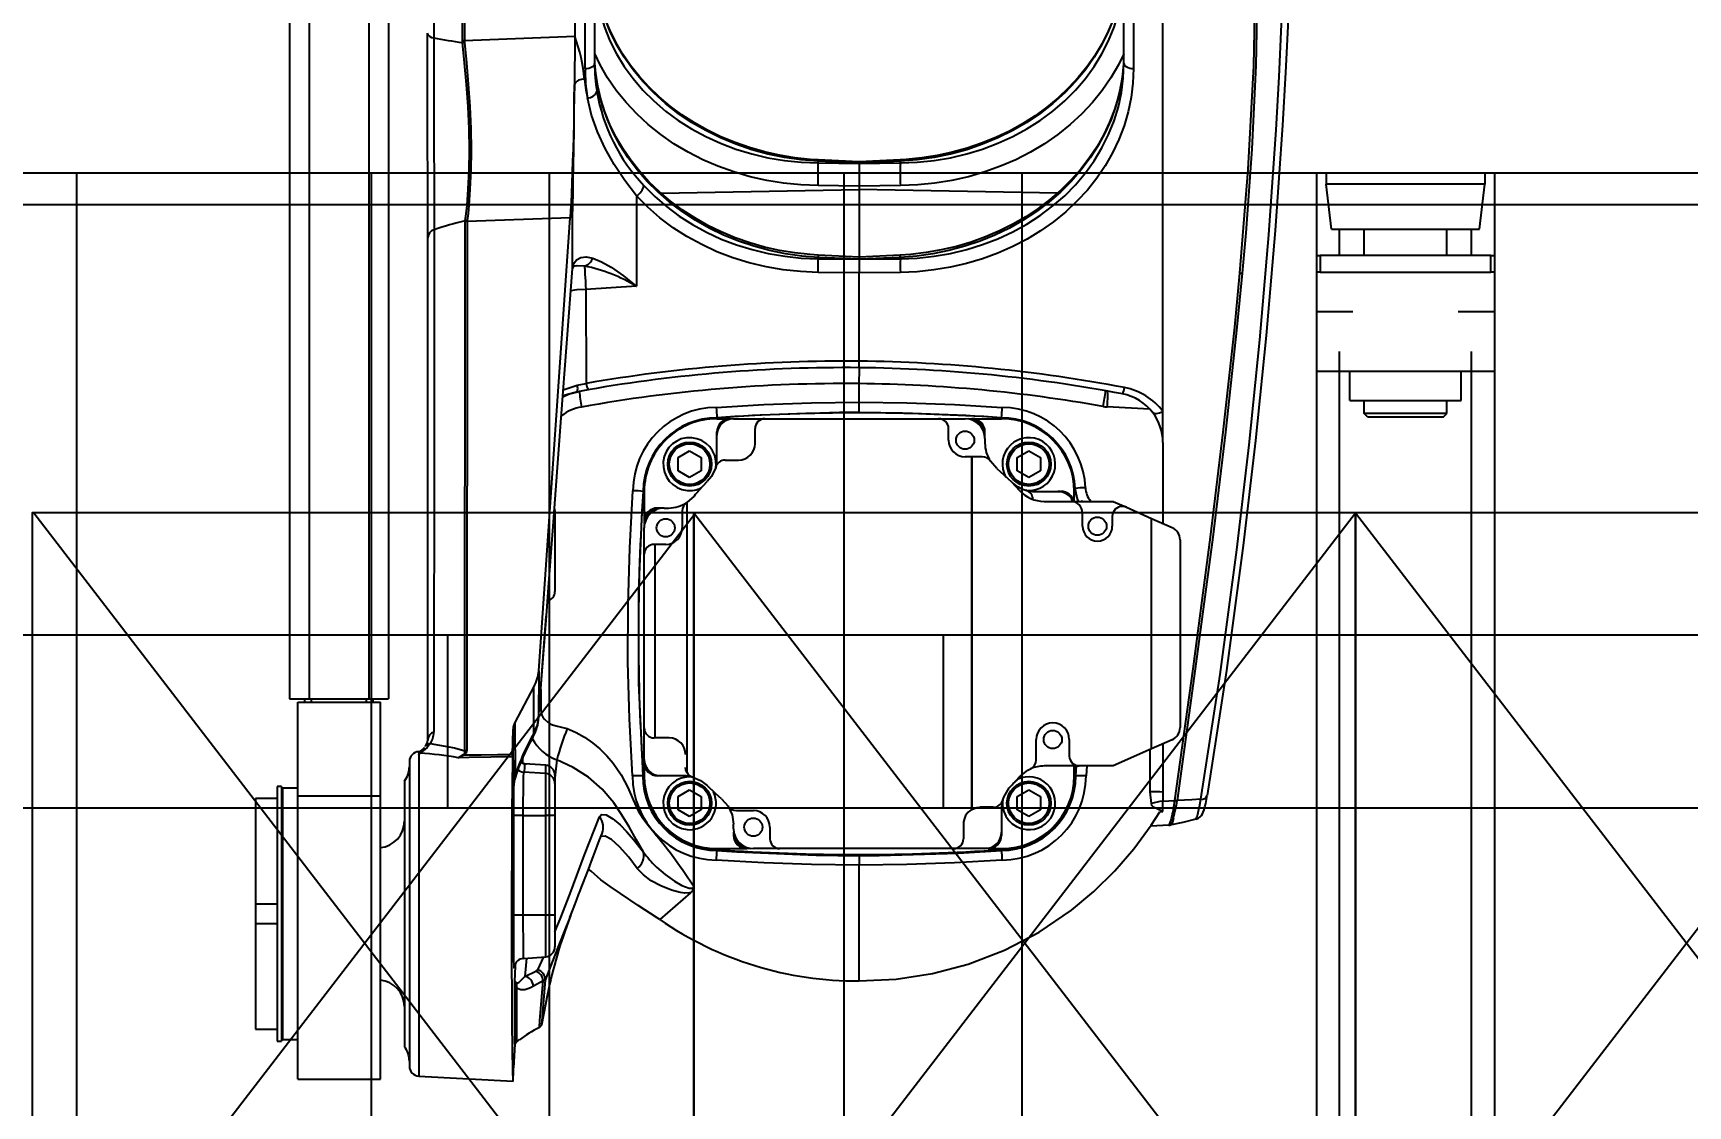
# Model space of a CAD drawing. Header units: millimetres. Extents: x -383313 to -161684, y -117025 to 99224.
# Drawn here: x -344750 to -344250, y -7784 to -7460 of the extents above; entities that cross this region are included whole.
import ezdxf

# ---------------------------------------------------------------- set-up
doc = ezdxf.new("R2010")
doc.units = ezdxf.units.MM
doc.header["$MEASUREMENT"] = 0
doc.linetypes.add('DASHED', pattern=[0.75, 0.5, -0.25])
doc.layers.get('Defpoints').update_dxf_attribs({"color": 31})
doc.layers.add('001__КОНСТРУКТИВ__размеры внутр.', color=7, linetype='Continuous')
doc.layers.add('Робот', color=30, linetype='Continuous')
doc.styles.add('PSTUDIO', font='arial.ttf')
doc.dimstyles.new('PS_TICK', dxfattribs={"dimscale": 100, "dimtxt": 2.5, "dimasz": 1, "dimexe": 2, "dimexo": 2, "dimgap": 1, "dimtad": 1, "dimdec": 0, "dimzin": 0, "dimdsep": 46, "dimtxsty": 'PSTUDIO', "dimblk": 'ARCHTICK', "dimcen": 2, "dimdle": 1.5, "dimse1": 1, "dimse2": 1, "dimadec": 0, "dimazin": 0, "dimtfac": 1, "dimtdec": 0, "dimtix": 1, "dimtmove": 1, "dimatfit": 3, "dimldrblk": 'ARCHTICK', "dimfxl": 1, "dimtolj": 1, "dimtzin": 0, "dimarcsym": 0})

# ---------------------------------------------------------------- blocks, each defined once
blk = doc.blocks.new('паллета1')
at = {"color": 44}
for p, q in [((130, -600), (130, 600)), ((182.5, 600), (182.5, -600)), ((0, 580), (0, -580)), ((182.5, 75), (130, 75)), ((130, -75), (182.5, -75))]:
    blk.add_line(p, q, dxfattribs=at)
blk = doc.blocks.new('_ArchTick')
at = {"color": 0, "linetype": 'ByBlock', "const_width": 0.15}
blk.add_lwpolyline([(-0.5, -0.5), (0.5, 0.5)], dxfattribs=at)
blk = doc.blocks.new('*D306')
at = {"layer": '001__КОНСТРУКТИВ__размеры внутр.', "color": 0, "linetype": 'ByBlock', "lineweight": -2, "ltscale": 100, "transparency": 16777216}
for p, q in [((-345089.25, -6786.77), (-345089.25, -7566.79)), ((-343889.25, -6786.77), (-343889.25, -7566.79)), ((-343739.25, -7366.79), (-345239.25, -7366.79))]:
    blk.add_line(p, q, dxfattribs=at)
at = {"layer": 'Defpoints', "color": 0, "ltscale": 100, "transparency": 16777216}
for p in [(-345089.25, -6586.77), (-343889.25, -6586.77), (-345089.25, -7366.79)]:
    blk.add_point(p, dxfattribs=at)
at = {"layer": '001__КОНСТРУКТИВ__размеры внутр.', "color": 0, "lineweight": -2, "ltscale": 100, "transparency": 16777216, "xscale": 100, "yscale": 100, "zscale": 100, "rotation": 180}
blk.add_blockref('_ArchTick', (-345089.25, -7366.79), dxfattribs=at)
at = {"layer": '001__КОНСТРУКТИВ__размеры внутр.', "color": 0, "lineweight": -2, "ltscale": 100, "transparency": 16777216, "xscale": 100, "yscale": 100, "zscale": 100}
blk.add_blockref('_ArchTick', (-343889.25, -7366.79), dxfattribs=at)
at = {"layer": '001__КОНСТРУКТИВ__размеры внутр.', "color": 0, "ltscale": 100, "transparency": 16777216, "insert": (-344489.25, -7139.15), "char_height": 250, "attachment_point": 5, "style": 'PSTUDIO'}
blk.add_mtext('\\A1;1200', dxfattribs=at)
blk = doc.blocks.new('A$Cdbab0bab')
at = {"color": 3}
for p, q in [((980, 470), (980, -416)), ((1020, 470), (1020, -416)), ((973.06, -470), (973.06, 457)), ((1026.94, -470), (1026.94, 457)), ((1115.94, -470), (1115.94, 457)), ((1169.81, -470), (1169.81, 457)), ((1258.81, -470), (1258.81, 457)), ((1312.69, -470), (1312.69, 457)), ((1401.69, -470), (1401.69, 457)), ((988.5, -396.2), (987.5, -397.2)), ((987.5, -397.2), (1012.5, -397.2)), ((987.5, -397.2), (987.5, -401.2)), ((1011.5, -396.2), (988.5, -396.2)), ((1011.5, -396.2), (1012.5, -397.2)), ((1012.5, -397.2), (1012.5, -401.2)), ((1016.85, -401.2), (983.15, -401.2)), ((983.15, -401.2), (983.15, -410)), ((1016.85, -401.2), (1016.85, -410)), ((1026.94, -410), (973.06, -410)), ((973.06, -428), (984.09, -428)), ((1015.91, -428), (1026.94, -428)), ((973.06, -440), (974.19, -440)), ((974.19, -440), (974.19, -445)), ((1025.81, -440), (974.19, -440)), ((1025.81, -445), (1025.81, -440)), ((1025.81, -440), (1026.94, -440)), ((974.19, -445), (973.06, -445)), ((974.19, -445), (1025.81, -445)), ((980, -445), (980, -453)), ((987.5, -445), (987.5, -453)), ((1012.5, -445), (1012.5, -453)), ((1020, -445), (1020, -453)), ((1026.94, -445), (1025.81, -445)), ((977.6, -453), (976, -466.6)), ((1022.4, -453), (977.6, -453)), ((1022.4, -453), (1024, -466.6)), ((2000, -470), (0, -470)), ((976, -466.6), (1024, -466.6)), ((976, -470), (976, -466.6)), ((1024, -470), (1024, -466.6))]:
    blk.add_line(p, q, dxfattribs=at)
blk = doc.blocks.new('Робот ABB IRB660_3.15 (сверху)')
at = {"layer": 'Робот', "color": 30}
for p, q in [((104.16, 2034.09), (104.49, 2041.29)), ((104.5, 2041.8), (104.49, 2041.29)), ((133.16, 2043.76), (104.66, 2045.26)), ((133.16, 1946.66), (133.16, 2043.76)), ((169.75, 2044.72), (144.75, 2044.72)), ((144.75, 2044.72), (144.75, 1959.01)), ((169.75, 2044.72), (169.75, 1959.01)), ((136, 1948.67), (136, 2040.77)), ((103.61, 2033.35), (104.16, 2034.09)), ((103.61, 2016.86), (103.61, 2033.35)), ((104.16, 2034.09), (104.16, 2015.07)), ((137.5, 1954.55), (137.5, 2034.89)), ((174.25, 2032.72), (169.75, 2032.72)), ((174.25, 2032.72), (174.25, 1956.72)), ((176, 2033.22), (174.6, 2033.22)), ((174.6, 1956.22), (174.6, 2033.22)), ((176, 1956.22), (176, 2033.22)), ((94.22, 2019.03), (96.09, 2028.41)), ((96.09, 2028.41), (96.7, 2029.03)), ((174.3, 2029.22), (174.25, 2029.22)), ((174.3, 1960.22), (174.3, 2029.22)), ((182.5, 2029.59), (176, 2029.59)), ((182.5, 1997.72), (182.5, 2029.59)), ((95.57, 2014.97), (98.51, 2016.59)), ((0, 2015), (0, 1980.03)), ((94.97, 2014.73), (95.57, 2014.97)), ((97.19, 2011.65), (95.37, 2007.74)), ((97.78, 2012.07), (97.19, 2011.65)), ((101.12, 2013.64), (97.78, 2012.07)), ((100.59, 2008.1), (101.12, 2013.64)), ((101.52, 2008.17), (94.79, 2007.7)), ((94.79, 2007.7), (94.79, 1995)), ((92, 1995), (92, 2004.7)), ((51.04, 1988.36), (60.3, 1996.42)), ((176, 1997.72), (182.5, 1997.72)), ((182.5, 1991.72), (182.5, 1997.72)), ((87.21, 1995.17), (87.47, 1995.83)), ((92, 1965), (92, 1995)), ((94.79, 1995), (92, 1995)), ((101.66, 1995), (94.79, 1995)), ((94.79, 1995), (94.79, 1965)), ((101.65, 1965), (101.66, 1995)), ((104.45, 1995), (104.44, 1965)), ((182.5, 1991.72), (176, 1991.72)), ((182.5, 1959.85), (182.5, 1991.72)), ((0, 1977.13), (0, 1980.03)), ((-43.02, 1975.55), (-43.01, 1975.26)), ((-43.02, 1975.55), (-43.02, 1975.55)), ((-39, 1975), (-43, 1975)), ((-43, 1970.02), (-43, 1971)), ((-39, 1975), (-38.02, 1975)), ((-38, 1975), (-28.5, 1975)), ((-31.5, 1967.5), (-31.5, 1972)), ((-28.5, 1975), (0, 1975)), ((0, 1975), (24, 1975)), ((24, 1975), (32, 1975)), ((27, 1968.5), (27, 1972)), ((33.02, 1975), (34, 1975)), ((43, 1975), (34, 1975)), ((38, 1970), (38, 1971)), ((43.02, 1975.55), (43.01, 1975.26)), ((43.02, 1975.55), (43.02, 1975.55)), ((-94.13, 1967.83), (-94.1, 1967.84)), ((-93.64, 1967.9), (-88, 1968.2)), ((-93.61, 1967.9), (-93.64, 1967.9)), ((-43, 1963.07), (-43, 1970)), ((38, 1969), (38, 1967.63)), ((-90.91, 1963.89), (-91.78, 1963.79)), ((-91.78, 1963.79), (-91.78, 1960.62)), ((-88.3, 1961.34), (-87.92, 1957.8)), ((-54.77, 1963.29), (-51.27, 1965.31)), ((-54.77, 1959.24), (-54.77, 1963.29)), ((-51.27, 1965.31), (-47.77, 1963.29)), ((-47.77, 1963.29), (-47.77, 1959.24)), ((-40.5, 1962.5), (-36.5, 1962.5)), ((-34, 1963.17), (-34, 1963.17)), ((-34, 1963.17), (-34, 1856.5)), ((-34, 1856.5), (-34, 1963.17)), ((37.13, 1963.5), (32, 1963.5)), ((41.6, 1959.94), (39.64, 1962.14)), ((47.77, 1963.29), (51.27, 1965.31)), ((47.77, 1959.24), (47.77, 1963.29)), ((51.27, 1965.31), (54.77, 1963.29)), ((54.77, 1963.29), (54.77, 1959.24)), ((92, 1955.3), (92, 1965)), ((92, 1965), (94.79, 1965)), ((94.79, 1965), (94.79, 1952.3)), ((101.65, 1965), (94.79, 1965)), ((-95.44, 1960.39), (-96.11, 1960.4)), ((-95.43, 1960.42), (-95.44, 1960.39)), ((-91.78, 1960.62), (-95.43, 1960.42)), ((-91.78, 1957.94), (-91.78, 1960.62)), ((-91.78, 1943.32), (-91.78, 1957.94)), ((-87.92, 1957.8), (-87.92, 1945.04)), ((-51.27, 1957.22), (-54.77, 1959.24)), ((-47.77, 1959.24), (-51.27, 1957.22)), ((-48.45, 1953.33), (-45.93, 1955.99)), ((-43.38, 1960.32), (-43.68, 1959.43)), ((41.6, 1959.94), (43.33, 1958.45)), ((43.33, 1958.45), (45.99, 1955.93)), ((51.27, 1957.22), (47.77, 1959.24)), ((54.77, 1959.24), (51.27, 1957.22)), ((104.56, 1957.32), (104.65, 1938.86)), ((144.75, 1959.01), (144.75, 1930.72)), ((169.75, 1959.01), (144.75, 1959.01)), ((169.75, 1959.01), (169.75, 1930.72)), ((169.75, 1956.72), (174.25, 1956.72)), ((174.25, 1960.22), (174.3, 1960.22)), ((174.6, 1956.22), (176, 1956.22)), ((176, 1959.85), (182.5, 1959.85)), ((-68.76, 1950), (-68.56, 1953.02)), ((-65.46, 1953.02), (-65.65, 1950)), ((-65.46, 1953.02), (-65.46, 1953.02)), ((-65.46, 1953.02), (-65.26, 1953.01)), ((-65, 1953), (-65, 1950)), ((52.15, 1870.37), (52.15, 1951.9)), ((53.07, 1953), (60, 1953)), ((60.02, 1953), (61, 1953)), ((65, 1949), (65, 1953)), ((65.46, 1953.02), (65.26, 1953.01)), ((65.46, 1953.02), (65.46, 1953.02)), ((91.44, 1948.18), (92, 1953.62)), ((92, 1952.8), (92, 1955.3)), ((94.79, 1952.3), (101.5, 1951.84)), ((94.79, 1952.3), (94.79, 1949.8)), ((104.04, 1953.61), (104.03, 1953.57)), ((104.11, 1936.88), (104.03, 1953.04)), ((-88.36, 1944.84), (-76.79, 1950)), ((-76.79, 1950), (-66.5, 1950)), ((-66.5, 1950), (-55.9, 1950)), ((-63.5, 1942), (-63.5, 1947)), ((-53.5, 1948.18), (-53.5, 1942)), ((65, 1948), (65, 1938.5)), ((94.79, 1949.8), (101.15, 1949.36)), ((104.77, 1946.5), (104.65, 1938.86)), ((104.77, 1946.5), (104.78, 1947.25)), ((133.16, 1945.68), (133.16, 1945.93)), ((-94.63, 1942.06), (-88.36, 1944.84)), ((-88.36, 1944.84), (-88.36, 1875.16)), ((57.5, 1941.5), (61.73, 1941.5)), ((61.73, 1941.5), (61.73, 1883)), ((61.73, 1941.5), (62, 1941.5)), ((118.57, 1785.39), (118.61, 1945.35)), ((119.21, 1945.44), (119.17, 1785.48)), ((131.16, 1944.12), (131.09, 1944.04)), ((131.6, 1944.6), (131.4, 1944.38)), ((-97, 1910), (-97, 1938.4)), ((65, 1938.5), (65, 1910)), ((98.33, 1939.97), (97.53, 1938.28)), ((98.33, 1939.97), (98.32, 1925.98)), ((98.32, 1925.98), (104.11, 1936.88)), ((96.91, 1935.58), (94.58, 1904.62)), ((96.92, 1935.81), (94.59, 1904.85)), ((96.25, 1933.16), (96.72, 1933.16)), ((96.25, 1926.87), (96.25, 1933.16)), ((96.9, 1921.24), (96.91, 1935.58)), ((96.92, 1935.81), (96.91, 1935.58)), ((142.25, 709.72), (142.25, 1929.72)), ((148.25, 1929.72), (142.25, 1929.72)), ((169.75, 1930.72), (144.75, 1930.72)), ((146.95, 1930.72), (146.95, 1929.72)), ((166.25, 1929.72), (148.25, 1929.72)), ((148.25, 709.72), (148.25, 1929.72)), ((148.95, 1930.72), (148.95, 1929.72)), ((165.55, 1930.72), (165.55, 1929.72)), ((172.25, 1929.72), (166.25, 1929.72)), ((166.25, 709.72), (166.25, 1929.72)), ((167.55, 1930.72), (167.55, 1929.72)), ((172.25, 709.72), (172.25, 1929.72)), ((96.9, 1921.24), (87.41, 1784.22)), ((-97, 1881.6), (-97, 1910)), ((65, 1910), (65, 1886)), ((94.59, 1904.85), (94.58, 1904.62)), ((92, 1872.8), (92, 1897.2)), ((65, 1886), (65, 1878)), ((58.5, 1883), (61.73, 1883)), ((61.73, 1883), (62, 1883)), ((-88.36, 1875.16), (-94.63, 1877.94)), ((-91.78, 1852.24), (-91.78, 1876.68)), ((-76.5, 1874.52), (-76.5, 1877.5)), ((-67.5, 1877.5), (-67.5, 1873.5)), ((53.5, 1872.87), (53.5, 1878)), ((65, 1867), (65, 1876)), ((-80.74, 1871.76), (-88.36, 1875.16)), ((-76.79, 1870), (-80.74, 1871.76)), ((59, 1872), (57.63, 1872)), ((59, 1872), (61, 1872)), ((-64, 1870), (-76.79, 1870)), ((-69.95, 1869.91), (-69.84, 1870)), ((-67, 1870), (-67, 1869.83)), ((-65.28, 1866.1), (-65.24, 1866.1)), ((-65, 1870), (-65, 1867)), ((-55.9, 1870), (-64, 1870)), ((-60, 1867), (-61, 1867)), ((-53.07, 1867), (-60, 1867)), ((-45.99, 1864.07), (-48.44, 1866.66)), ((48.45, 1866.67), (45.93, 1864.01)), ((49.94, 1868.4), (52.14, 1870.36)), ((65.3, 1866.99), (65.26, 1866.99)), ((65.3, 1866.99), (65.3, 1866.99)), ((-54.77, 1860.76), (-51.27, 1862.78)), ((-51.27, 1862.78), (-47.77, 1860.76)), ((-41.6, 1860.06), (-45.99, 1864.07)), ((47.77, 1860.76), (51.27, 1862.78)), ((51.27, 1862.78), (54.77, 1860.76)), ((-54.77, 1856.71), (-54.77, 1860.76)), ((-51.27, 1854.69), (-54.77, 1856.71)), ((-47.77, 1856.71), (-51.27, 1854.69)), ((-47.77, 1860.76), (-47.77, 1856.71)), ((-41.6, 1860.06), (-39.63, 1857.85)), ((-37.13, 1856.5), (-34, 1856.5)), ((-34, 1856.5), (-32, 1856.5)), ((-34, 1856.5), (-34, 1856.5)), ((-34, 1856.5), (-34, 1856.5)), ((40.49, 1857.5), (36.5, 1857.5)), ((43, 1856.93), (43, 1850)), ((47.77, 1856.71), (47.77, 1860.76)), ((51.27, 1854.69), (47.77, 1856.71)), ((54.77, 1856.71), (51.27, 1854.69)), ((54.77, 1860.76), (54.77, 1856.71)), ((-91.78, 1852.24), (-91.78, 1842.78)), ((-38, 1851), (-38, 1852.37)), ((-38, 1851), (-38, 1850)), ((-27, 1851.5), (-27, 1848)), ((31.5, 1852.5), (31.5, 1848)), ((-38, 1850), (-38, 1849)), ((43, 1849.99), (43, 1849)), ((-91.78, 1842.78), (-91.78, 1676.26)), ((-87.76, 1842.11), (-74.98, 1841.45)), ((-43.01, 1844.7), (-43.01, 1844.74)), ((-43.01, 1844.7), (-43.01, 1844.7)), ((-34, 1845), (-43, 1845)), ((-24, 1845), (-32, 1845)), ((28.5, 1845), (-24, 1845)), ((0, 1843.12), (0, 1840.02)), ((38, 1845), (28.5, 1845)), ((43, 1845), (39, 1845)), ((43.01, 1844.7), (43.01, 1844.74)), ((43.01, 1844.7), (43.01, 1844.7)), ((0, 1840.02), (0, 1834.4)), ((81.96, 1836.25), (85.21, 1836.83)), ((85.24, 1834.89), (82.51, 1834.34)), ((82.64, 1805.89), (82.51, 1834.34)), ((0, 1827.6), (0, 1827.61)), ((0, 1827.6), (0, 1800.92)), ((67.37, 1804.94), (82.64, 1805.89)), ((-12.44, 1800.77), (0, 1800.92)), ((0, 1796.81), (0, 1800.92)), ((0, 1800.92), (12.44, 1800.77)), ((67.37, 1777.64), (67.37, 1804.94)), ((0, 1796.81), (-12.44, 1796.65)), ((-12.44, 1796.21), (0, 1796.8)), ((-12.44, 1796.65), (-12.44, 1796.21)), ((-12.38, 1795.54), (0, 1796.13)), ((0, 1796.81), (0, 1796.8)), ((12.44, 1796.65), (0, 1796.81)), ((0, 1796.13), (0, 1796.8)), ((0, 1796.8), (12.44, 1796.21)), ((0, 1796.13), (12.38, 1795.54)), ((0, 1775.71), (0, 1796.13)), ((12.44, 1796.65), (12.44, 1796.21)), ((86.67, 1799.64), (86.66, 1799.38)), ((86.67, 1799.55), (86.66, 1799.38)), ((86.68, 1799.8), (86.67, 1799.55)), ((87.41, 1784.22), (118.57, 1785.39)), ((118.55, 1785.09), (118.57, 1785.39)), ((-59.9, 1776.81), (0, 1775.71)), ((59.92, 1776.81), (0, 1775.71)), ((-12.44, 1774.54), (0, 1774.68)), ((0, 1774.68), (0, 1775.71)), ((0, 1767.8), (0, 1774.68)), ((0, 1774.68), (12.44, 1774.54)), ((0, 1767.8), (-12.44, 1767.66)), ((-12.44, 1767.18), (0, 1767.77)), ((-12.44, 1767.66), (-12.44, 1767.18)), ((-12.4, 1766.73), (0, 1767.32)), ((0, 1767.8), (0, 1767.77)), ((12.44, 1767.66), (0, 1767.8)), ((0, 1767.32), (0, 1767.77)), ((0, 1767.77), (12.44, 1767.18)), ((0, 1767.32), (12.4, 1766.73)), ((12.44, 1767.66), (12.44, 1767.18)), ((-82.9, 1676.1), (-82.9, 1739.12)), ((-80, 1737.6), (-80, 1674.59)), ((80, 1674.59), (80, 1737.6)), ((82.9, 1739.12), (82.9, 1676.1)), ((119.32, 1730.62), (119.29, 1731.29)), ((119.32, 1730.62), (86.01, 1729.37)), ((86.01, 1676.16), (86.01, 1729.37))]:
    blk.add_line(p, q, dxfattribs=at)
at = {"layer": 'Робот', "color": 30, "flags": 128}
for points in [[(104.78, 1947.25), (104.82, 1948.86), (104.85, 1950.79), (104.88, 1953.02), (104.91, 1955.53), (104.94, 1958.32), (104.97, 1961.36), (104.99, 1964.64), (105.01, 1968.12), (105.03, 1971.78), (105.05, 1975.61), (105.06, 1979.56), (105.07, 1983.62), (105.08, 1987.76), (105.09, 1991.95), (105.09, 1996.15), (105.09, 2000.35), (105.08, 2004.51), (105.08, 2008.6), (105.07, 2012.59), (105.05, 2016.46), (105.04, 2020.18), (105.02, 2023.72), (105, 2027.06), (104.97, 2030.18), (104.95, 2033.05), (104.92, 2035.65), (104.89, 2037.98), (104.86, 2040), (104.82, 2041.71), (104.79, 2043.09), (104.75, 2044.14), (104.72, 2044.85), (104.68, 2045.21), (104.65, 2045.22), (104.61, 2044.88), (104.57, 2044.19), (104.54, 2043.16), (104.5, 2041.8)], [(103.61, 2033.35), (103.22, 2033.08), (102.75, 2032.75)], [(94.97, 2014.73), (95.49, 2020.67), (96.09, 2028.41)], [(96.7, 2029.03), (96.55, 2026.97), (95.98, 2019.71), (95.57, 2014.97)], [(98.51, 2016.6), (99.19, 2016.99), (99.84, 2017.3), (100.47, 2017.53), (101.08, 2017.67), (101.74, 2017.73), (102.34, 2017.66), (103.06, 2017.37), (103.61, 2016.86)], [(103.81, 2015.54), (103.63, 2016.18), (103.61, 2016.86)], [(103.61, 2016.86), (104.16, 2015.08), (104.16, 2015.07)], [(0, 2015), (-11.12, 2014.47), (-22.15, 2012.77), (-32.91, 2009.93), (-43.9, 2005.68), (-54.38, 2000.21), (-64.15, 1993.62), (-70.94, 1987.97), (-77.25, 1981.74), (-83.03, 1975.01), (-88.24, 1967.87), (-90.91, 1963.89)], [(87.47, 1995.83), (89.15, 2000.09), (92.02, 2007.22), (94.97, 2014.73)], [(103.81, 2015.54), (103.52, 2015.61), (103.16, 2015.52), (102.84, 2015.34), (102.49, 2015.08), (101.12, 2013.64)], [(104.16, 2015.07), (104.16, 2015.07), (103.81, 2015.54)], [(104.16, 2015.07), (104.06, 2012.91), (103.96, 2010.42), (103.93, 2009.72)], [(104.3, 2011.13), (104.32, 2011.11), (104.33, 2011.03)], [(104.33, 2011.03), (104.34, 2010.75), (104.36, 2010.04), (104.38, 2008.99), (104.4, 2007.63), (104.41, 2005.99), (104.42, 2004.1), (104.43, 2002.01), (104.44, 1999.76), (104.45, 1997.41), (104.45, 1995)], [(101.66, 1995), (101.65, 1997.18), (101.65, 1999.36), (101.64, 2001.35), (101.63, 2003.22), (101.61, 2004.81), (101.59, 2006.16), (101.57, 2007.16), (101.55, 2007.84), (101.53, 2008.15), (101.52, 2008.12)], [(60.3, 1996.42), (61.1, 1995.92), (66.84, 1992.2), (72.13, 1988.59), (75.27, 1986.41), (78.12, 1984.46)], [(92, 2000.15), (90.38, 1996.3), (87.37, 1988.59), (83.01, 1976.91), (78.55, 1965.35)], [(87.44, 1995.78), (86.65, 1993.76), (85.95, 1991.94), (85.34, 1990.34), (84.82, 1988.98), (84.36, 1987.8), (83.93, 1986.68), (83.52, 1985.61), (83.13, 1984.59), (82.85, 1983.85), (82.57, 1983.14), (82.25, 1982.3), (81.87, 1981.3), (81.44, 1980.15), (80.94, 1978.83), (80.41, 1977.44), (79.82, 1975.9), (79.18, 1974.22), (78.48, 1972.37), (77.71, 1970.38)], [(104.45, 1995), (104.39, 1995), (104.23, 1995), (103.97, 1995), (103.63, 1995), (103.21, 1995), (102.73, 1995), (102.21, 1995), (101.66, 1995)], [(62.57, 1979.24), (62.57, 1979.24), (61.24, 1980.55), (58.64, 1982.78), (55.81, 1984.82), (53.63, 1986.11), (51.4, 1986.94), (50.83, 1986.97), (50.5, 1986.92), (50.12, 1986.74), (49.93, 1986.59), (49.93, 1986.59)], [(88.25, 1938.69), (85.61, 1939.84), (83.06, 1941.28), (80.59, 1943.01), (78.4, 1944.85), (76.32, 1946.91), (74.35, 1949.18), (71.92, 1952.71), (69.97, 1956.48), (68.37, 1960.22), (66.81, 1963.52), (65.4, 1965.76), (63.82, 1967.91), (62.01, 1970.14), (61.32, 1970.98), (60.63, 1971.8), (59.93, 1972.63), (59.25, 1973.46), (58.58, 1974.3), (57.92, 1975.15), (57.07, 1976.31), (55.56, 1978.39), (54.35, 1980.07), (53.24, 1981.65), (52.03, 1983.39), (50.93, 1985.04), (49.93, 1986.59)], [(51.04, 1988.36), (51.31, 1988.4), (52.73, 1988.43), (54.12, 1988.25), (56.71, 1987.56), (59.96, 1986.27), (62.89, 1984.68), (65.25, 1982.95), (67.13, 1980.96)], [(67.13, 1980.96), (69.7, 1977.62), (72.49, 1974.42), (74.92, 1972.18), (76.78, 1971.18), (78.05, 1971.28)], [(78.12, 1984.46), (81.04, 1981.82), (81.85, 1981.23)], [(-43.23, 1978.44), (-28.84, 1979.31), (-14.42, 1979.83), (0, 1980.03)], [(0, 1977.13), (-6, 1977.09), (-29.97, 1976.35), (-43.02, 1975.55)], [(0, 1980.03), (14.42, 1979.83), (28.84, 1979.31), (43.23, 1978.44)], [(43.02, 1975.55), (37.04, 1975.95), (13.07, 1976.97), (0, 1977.13)], [(65.22, 1976.02), (67.4, 1972.21), (69.6, 1968.43), (71.84, 1964.7), (74.14, 1961.14), (77.68, 1956.98), (81.83, 1953.38), (86.46, 1950.44), (91.44, 1948.18)], [(74.51, 1965.97), (74.51, 1965.97), (74.01, 1966.34), (72.29, 1967.84), (70.32, 1969.86), (68.14, 1972.36), (65.22, 1976.02)], [(-101.72, 1966.11), (-101.79, 1966.1), (-102.51, 1965.78), (-103.06, 1965.37), (-103.45, 1964.93), (-103.74, 1964.48), (-103.97, 1964), (-104.23, 1963.3), (-104.48, 1962.4), (-104.72, 1961.38), (-104.96, 1960.15), (-105.09, 1959.4)], [(-101.69, 1965.98), (-101.87, 1965.9), (-102.12, 1965.41), (-102.38, 1964.53), (-102.6, 1963.56), (-102.84, 1962.31), (-103.23, 1960.08), (-103.23, 1960.08), (-103.23, 1960.08)], [(-94.02, 1967.84), (-97.91, 1966.95), (-101.84, 1966)], [(-94.99, 1965.82), (-94.68, 1966.88), (-94.4, 1967.56), (-94.13, 1967.83)], [(39.64, 1962.14), (38.42, 1964.77), (38, 1967.63)], [(78.55, 1965.35), (77.91, 1964.72), (76.51, 1964.79), (74.51, 1965.97), (74.51, 1965.97)], [(-91.78, 1963.79), (-89.14, 1962.56), (-88.72, 1962.25), (-88.48, 1961.95), (-88.3, 1961.34)], [(-34, 1963.17), (-35.54, 1962.59), (-36.5, 1962.5)], [(101.65, 1965), (102.2, 1965), (102.72, 1965), (103.2, 1965), (103.62, 1965), (103.97, 1965), (104.22, 1965), (104.38, 1965), (104.44, 1965)], [(104.44, 1965), (104.43, 1962.59), (104.43, 1960.24), (104.42, 1957.99), (104.41, 1955.9), (104.41, 1955.52)], [(-129.71, 1692.48), (-129.77, 1708.39), (-129.78, 1716.34), (-129.63, 1724.3), (-128.86, 1740.3), (-127.94, 1756.28), (-125.74, 1788.09), (-123.02, 1819.85), (-119.8, 1851.61), (-116.07, 1883.37), (-110.98, 1921.11), (-105.17, 1958.88)], [(-103.23, 1960.08), (-109.06, 1922.34), (-114.15, 1884.6), (-117.87, 1852.9), (-121.08, 1821.18), (-123.78, 1789.42), (-125.99, 1757.61), (-126.93, 1741.67), (-127.69, 1725.72), (-127.89, 1709.8), (-127.76, 1693.91)], [(-115.73, 1801.01), (-114.16, 1817.32), (-110.71, 1849.06), (-106.85, 1880.79), (-101.59, 1920.6), (-96.11, 1960.4)], [(-95.44, 1960.39), (-100.92, 1920.59), (-106.18, 1880.78), (-110.04, 1849.06), (-113.49, 1817.32), (-115.06, 1801.02)], [(-103.23, 1960.08), (-100.51, 1960.24), (-96.11, 1960.4)], [(-96.11, 1960.4), (-96.11, 1960.4), (-96.1, 1960.47)], [(-43.68, 1959.43), (-45.35, 1956.62), (-45.93, 1955.99)], [(50.32, 1953.38), (47.97, 1954.4), (45.99, 1955.93)], [(104.56, 1957.32), (104.56, 1957.3), (104.03, 1953.04)], [(-48.45, 1953.33), (-51, 1951.28), (-51.75, 1950.9)], [(52.15, 1951.9), (52.41, 1951.23), (52.5, 1950.5)], [(65.3, 1866.99), (65.7, 1872.97), (66.72, 1896.94), (66.72, 1924.97), (65.46, 1953.02)], [(68.56, 1953.02), (69.49, 1935.78), (69.93, 1918.53), (69.9, 1901.26), (69.39, 1884.01), (68.4, 1866.78)], [(101.15, 1949.4), (101.16, 1949.38), (101.19, 1949.72), (101.21, 1950.49), (101.24, 1951.68), (101.24, 1951.77)], [(101.14, 1949.34), (101.93, 1949.2), (102.38, 1948.97)], [(101.7, 1949.09), (101.66, 1948.28), (101.62, 1947.24)], [(119.3, 1946.65), (114.24, 1946.58), (109.39, 1946.53), (104.77, 1946.5)], [(104.78, 1947.25), (117.89, 1947.47), (121.24, 1947.54)], [(118.61, 1945.35), (118.82, 1946.15), (119.3, 1946.65)], [(119.62, 1946.57), (119.31, 1946.22), (119.27, 1946.14), (119.21, 1945.44)], [(119.3, 1946.65), (121.22, 1947.53), (121.24, 1947.54)], [(121.24, 1947.54), (121.22, 1947.53), (119.62, 1946.57)], [(129.68, 1943.23), (130.66, 1944.46), (131.83, 1945.4), (132.63, 1945.91), (132.8, 1946.14), (132.79, 1946.17)], [(133.16, 1945.93), (132.11, 1945.17), (131.6, 1944.6)], [(132.79, 1946.17), (132.8, 1946.17), (132.94, 1946.25), (133.16, 1946.66)], [(133.16, 1946.66), (133, 1946.25), (133.05, 1946.08), (133.16, 1945.93)], [(98.69, 1941.39), (97.84, 1939.63), (97.74, 1939.37)], [(129.68, 1943.23), (122.3, 1944.56), (119.21, 1945.44)], [(130.46, 1942.2), (130.43, 1844.83), (130.41, 1790.33)], [(131.09, 1944.04), (130.61, 1943.05), (130.46, 1942.2)], [(96.25, 1933.16), (95.94, 1934.6), (95.6, 1935.26), (95.14, 1935.87), (94.05, 1936.82), (93.4, 1937.22), (92.75, 1937.53), (91.26, 1938), (89.59, 1938.33), (88.25, 1938.69)], [(97.73, 1939.37), (97.6, 1938.94), (97.53, 1938.28)], [(128.51, 1787.9), (128.52, 1825.65), (128.54, 1882.71), (128.55, 1900.9), (128.56, 1939.77)], [(94.58, 1904.62), (93.94, 1896.03), (92.65, 1878.89), (90.06, 1844.69), (86.67, 1799.55)], [(-80.74, 1871.76), (-80.14, 1871.57), (-79.52, 1871.5)], [(-66.38, 1870), (-65.98, 1869.34), (-65.28, 1866.1)], [(43.38, 1859.71), (44.66, 1862.48), (45.93, 1864.01)], [(-88.73, 1843.17), (-89.16, 1843.44), (-89.87, 1843.47), (-90.8, 1843.23), (-91.78, 1842.78)], [(0, 1840.02), (-14.42, 1840.21), (-28.83, 1840.74), (-43.22, 1841.6)], [(-43.01, 1844.7), (-37.03, 1844.3), (-13.06, 1843.28), (0, 1843.12)], [(0, 1843.12), (6, 1843.16), (29.98, 1843.9), (43.01, 1844.7)], [(43.22, 1841.6), (28.83, 1840.74), (14.42, 1840.21), (0, 1840.02)], [(89.59, 1838.39), (87.93, 1837.62), (84.63, 1836.73)], [(85.21, 1836.83), (88.88, 1837.87), (89.57, 1838.18)], [(89.43, 1836.32), (88.91, 1836.03), (85.24, 1834.89)], [(0, 1834.4), (-0.01, 1832.73), (-0.03, 1831.78), (-0.04, 1830.98), (-0.05, 1829.94), (-0.05, 1829.58)], [(82.64, 1805.89), (85.4, 1806.07), (87.2, 1806.3)], [(83.04, 1798.86), (83.02, 1799.26), (82.99, 1799.82), (82.96, 1800.52), (82.91, 1801.35), (82.85, 1802.32), (82.79, 1803.41), (82.72, 1804.6), (82.64, 1805.89)], [(-120.48, 1675.46), (-120.51, 1706.84), (-119.93, 1738.23), (-118.68, 1763.5), (-116.81, 1788.77), (-115.73, 1801.01)], [(-115.06, 1801.02), (-117.6, 1769.66), (-119.26, 1738.27), (-119.84, 1706.89), (-119.8, 1675.52)], [(80.52, 1796.42), (77.89, 1797.55), (75.04, 1799.19), (71.3, 1801.79), (67.39, 1804.92), (67.37, 1804.94)], [(-82.9, 1739.12), (-82.72, 1743.51), (-82.18, 1747.87), (-81.3, 1752.18), (-80.07, 1756.42), (-78.49, 1760.56), (-76.58, 1764.6), (-74.35, 1768.51), (-71.8, 1772.27), (-68.95, 1775.86), (-65.82, 1779.27), (-62.41, 1782.47), (-58.74, 1785.46), (-54.84, 1788.21), (-50.72, 1790.72), (-46.4, 1792.97), (-41.9, 1794.95), (-37.24, 1796.66), (-32.45, 1798.08), (-27.56, 1799.2), (-22.57, 1800.03), (-17.53, 1800.55), (-12.44, 1800.77)], [(-12.44, 1796.65), (-17.55, 1796.43), (-22.61, 1795.89), (-27.61, 1795.03), (-32.51, 1793.85), (-37.3, 1792.37), (-41.93, 1790.59), (-46.4, 1788.51), (-50.67, 1786.16), (-54.73, 1783.54), (-58.54, 1780.67), (-62.1, 1777.57), (-65.37, 1774.24), (-68.36, 1770.71), (-71.02, 1766.99), (-73.37, 1763.11), (-75.37, 1759.09), (-77.03, 1754.95), (-78.32, 1750.7), (-79.25, 1746.38), (-79.81, 1742.01), (-80, 1737.6)], [(-79.91, 1737.73), (-79.48, 1741.98), (-78.71, 1746.21), (-77.59, 1750.39), (-76.14, 1754.49), (-74.35, 1758.5), (-72.24, 1762.4), (-69.83, 1766.16), (-67.11, 1769.78), (-64.11, 1773.23), (-60.83, 1776.49), (-57.31, 1779.54), (-53.54, 1782.38), (-49.56, 1784.99), (-45.38, 1787.36), (-41.03, 1789.46), (-36.51, 1791.3), (-31.87, 1792.86), (-27.12, 1794.14), (-22.28, 1795.13), (-17.38, 1795.82), (-12.44, 1796.21)], [(12.44, 1800.77), (17.73, 1800.53), (22.98, 1799.97), (28.15, 1799.08), (33.23, 1797.87), (38.19, 1796.34), (43, 1794.5), (47.63, 1792.36), (52.07, 1789.94), (56.28, 1787.24), (60.25, 1784.28), (63.95, 1781.07), (67.37, 1777.64)], [(65.11, 1774.52), (61.84, 1777.81), (58.29, 1780.88), (54.48, 1783.72), (50.44, 1786.3), (46.19, 1788.62), (41.74, 1790.67), (37.13, 1792.43), (32.38, 1793.89), (27.51, 1795.05), (22.54, 1795.9), (17.51, 1796.44), (12.44, 1796.65)], [(12.44, 1796.21), (17.38, 1795.82), (22.28, 1795.13), (27.12, 1794.14), (31.87, 1792.86), (36.51, 1791.3), (41.03, 1789.46), (45.38, 1787.36), (49.56, 1784.99), (53.54, 1782.38), (57.31, 1779.54), (60.83, 1776.49), (64.11, 1773.23), (67.11, 1769.78), (69.83, 1766.16), (72.24, 1762.4), (74.35, 1758.5), (76.14, 1754.49), (77.59, 1750.39), (78.71, 1746.21), (79.48, 1741.98), (79.91, 1737.73)], [(86.66, 1799.38), (86.66, 1799.38), (86.3, 1798.04), (85.48, 1796.96), (84.2, 1796.25), (82.59, 1796.03), (80.52, 1796.42)], [(83.04, 1798.86), (85.19, 1798.75), (85.59, 1798.85)], [(86.66, 1799.38), (86.66, 1796.4), (86.66, 1793.43), (86.66, 1790.45), (86.66, 1787.47), (86.64, 1784.24), (86.59, 1780.57), (86.52, 1776.6), (86.44, 1772.53), (86.37, 1768.56), (86.29, 1763.24), (86.21, 1757.91), (86.16, 1753.05), (86.13, 1748.45), (86.11, 1743.96)], [(-79.91, 1737.65), (-79.75, 1739.66), (-79.2, 1743.64), (-78.34, 1747.59), (-77.17, 1751.49), (-75.69, 1755.32), (-73.92, 1759.06), (-71.87, 1762.69), (-69.54, 1766.21), (-66.94, 1769.58), (-64.08, 1772.81), (-60.98, 1775.87), (-57.66, 1778.75), (-54.12, 1781.44), (-50.38, 1783.92), (-46.47, 1786.19), (-42.39, 1788.23), (-38.16, 1790.04), (-33.81, 1791.61), (-29.35, 1792.93), (-24.8, 1793.99), (-20.19, 1794.79), (-15.53, 1795.33), (-12.38, 1795.54)], [(12.38, 1795.54), (14.79, 1795.39), (19.45, 1794.89), (24.07, 1794.13), (28.63, 1793.11), (33.1, 1791.84), (37.47, 1790.31), (41.71, 1788.54), (45.81, 1786.54), (49.75, 1784.31), (53.51, 1781.86), (57.08, 1779.21), (60.43, 1776.37), (63.56, 1773.35), (66.45, 1770.17), (69.08, 1766.83), (71.46, 1763.35), (73.56, 1759.75), (75.38, 1756.05), (76.9, 1752.25), (78.13, 1748.38), (79.05, 1744.45), (79.67, 1740.48), (79.91, 1737.65)], [(128.64, 1729.83), (128.64, 1729.83), (128.63, 1733.17), (128.63, 1736.7), (128.61, 1743.47), (128.59, 1750.62), (128.57, 1757.46), (128.56, 1764.33), (128.54, 1770.92), (128.53, 1774.1), (128.52, 1777.1), (128.52, 1783.01), (128.51, 1785.64), (128.51, 1787.9)], [(130.41, 1790.33), (130.41, 1788.01), (130.41, 1785.35), (130.42, 1782.23), (130.43, 1778.83), (130.44, 1772.45), (130.45, 1768.89), (130.47, 1765.2), (130.49, 1758.07), (130.51, 1750.57), (130.53, 1743.15), (130.55, 1735.76), (130.56, 1732.02), (130.56, 1728.41)], [(86.11, 1743.96), (86.17, 1747.9), (86.24, 1751.85), (86.32, 1755.78), (86.42, 1759.65), (86.52, 1763.43), (86.63, 1767.07), (86.75, 1770.53), (86.87, 1773.8), (87, 1776.83), (87.13, 1779.59), (87.27, 1782.06), (87.41, 1784.22)], [(119.29, 1731.29), (118.73, 1737.41), (118.2, 1743.9), (117.74, 1750.6), (117.44, 1757.3), (117.35, 1763.82), (117.41, 1769.97), (117.69, 1775.59), (118.01, 1780.51), (118.25, 1782.95), (118.55, 1785.09)], [(119.14, 1785.16), (119.14, 1785.16), (118.83, 1783.01), (118.57, 1780.57), (118.21, 1775.63), (117.92, 1770), (117.85, 1763.85), (117.95, 1757.33), (118.26, 1750.62), (118.75, 1743.93), (119.33, 1737.42), (119.95, 1731.28), (119.95, 1731.28)], [(119.17, 1785.48), (119.14, 1785.16), (119.14, 1785.16)], [(67.37, 1777.64), (67.37, 1777.64), (70.87, 1773), (74.07, 1768.17), (76.8, 1763.31), (79.12, 1758.27), (80.93, 1753.18), (82.17, 1747.97), (82.17, 1747.97)], [(-79.96, 1734.65), (-78.34, 1737.96), (-76.05, 1741.92), (-73.43, 1745.72), (-70.5, 1749.36), (-67.28, 1752.81), (-63.78, 1756.05), (-60.01, 1759.07), (-56, 1761.86), (-51.76, 1764.4), (-47.33, 1766.68), (-42.7, 1768.68), (-37.92, 1770.4), (-33, 1771.83), (-27.97, 1772.97), (-22.85, 1773.8), (-17.67, 1774.32), (-12.44, 1774.54)], [(12.44, 1774.54), (17.67, 1774.32), (22.85, 1773.8), (27.97, 1772.97), (33, 1771.83), (37.92, 1770.4), (42.7, 1768.68), (47.33, 1766.68), (51.76, 1764.4), (56, 1761.86), (60.01, 1759.07), (63.78, 1756.05), (67.28, 1752.81), (70.5, 1749.36), (73.43, 1745.72), (76.05, 1741.92), (78.34, 1737.96), (79.97, 1734.62)], [(-12.44, 1767.66), (-17.55, 1767.45), (-22.61, 1766.92), (-27.61, 1766.08), (-32.51, 1764.93), (-37.3, 1763.47), (-41.93, 1761.72), (-46.4, 1759.68), (-50.67, 1757.37), (-54.73, 1754.79), (-58.54, 1751.97), (-62.1, 1748.91), (-65.37, 1745.63), (-68.36, 1742.15), (-71.02, 1738.49), (-73.37, 1734.67), (-75.37, 1730.7), (-77.03, 1726.62), (-78.32, 1722.43), (-79.25, 1718.17), (-79.81, 1713.86), (-80, 1709.51)], [(-79.52, 1713.36), (-79.25, 1715.09), (-78.32, 1719.39), (-77.03, 1723.62), (-75.37, 1727.77), (-73.37, 1731.81), (-71.02, 1735.73), (-68.36, 1739.49), (-65.37, 1743.09), (-62.1, 1746.49), (-58.54, 1749.69), (-54.73, 1752.67), (-50.67, 1755.4), (-46.4, 1757.88), (-41.93, 1760.09), (-37.3, 1762.02), (-32.51, 1763.66), (-27.61, 1765.01), (-22.61, 1766.04), (-17.55, 1766.77), (-12.44, 1767.18)], [(-79.5, 1713.24), (-79.01, 1716.33), (-78.06, 1720.23), (-76.81, 1724.08), (-75.26, 1727.85), (-73.41, 1731.53), (-71.28, 1735.1), (-68.88, 1738.55), (-66.21, 1741.86), (-63.29, 1745.01), (-60.12, 1748), (-56.74, 1750.81), (-53.14, 1753.42), (-49.35, 1755.83), (-45.38, 1758.03), (-41.26, 1759.99), (-36.99, 1761.72), (-32.6, 1763.21), (-28.11, 1764.45), (-23.54, 1765.43), (-18.9, 1766.16), (-14.23, 1766.62), (-12.4, 1766.73)], [(12.4, 1766.73), (14.84, 1766.58), (19.51, 1766.08), (24.13, 1765.32), (28.69, 1764.31), (33.17, 1763.03), (37.54, 1761.51), (41.79, 1759.75), (45.89, 1757.76), (49.84, 1755.54), (53.6, 1753.11), (57.17, 1750.47), (60.52, 1747.65), (63.65, 1744.64), (66.54, 1741.48), (69.17, 1738.16), (71.54, 1734.7), (73.63, 1731.13), (75.44, 1727.44), (76.96, 1723.67), (78.17, 1719.83), (79.08, 1715.93), (79.64, 1712.32)], [(80, 1709.51), (79.81, 1713.86), (79.25, 1718.17), (78.32, 1722.43), (77.03, 1726.62), (75.37, 1730.7), (73.37, 1734.67), (71.02, 1738.49), (68.36, 1742.15), (65.37, 1745.63), (62.1, 1748.91), (58.54, 1751.97), (54.73, 1754.79), (50.67, 1757.37), (46.4, 1759.68), (41.93, 1761.72), (37.3, 1763.47), (32.51, 1764.93), (27.61, 1766.08), (22.61, 1766.92), (17.55, 1767.45), (12.44, 1767.66)], [(12.44, 1767.18), (17.55, 1766.77), (22.61, 1766.04), (27.61, 1765.01), (32.51, 1763.66), (37.3, 1762.02), (41.93, 1760.09), (46.4, 1757.88), (50.67, 1755.4), (54.73, 1752.67), (58.54, 1749.69), (62.1, 1746.49), (65.37, 1743.09), (68.36, 1739.49), (71.02, 1735.73), (73.37, 1731.81), (75.37, 1727.77), (77.03, 1723.62), (78.32, 1719.39), (79.25, 1715.09), (79.64, 1712.42)], [(83.03, 1742.4), (82.61, 1745.52), (82.17, 1747.97)], [(86.01, 1729.37), (86.02, 1734.46), (86.06, 1739.37), (86.11, 1743.96)], [(-80, 1737.6), (-80.06, 1737.89), (-80.22, 1738.17), (-80.48, 1738.43), (-80.84, 1738.66), (-81.28, 1738.85), (-81.78, 1738.99), (-82.33, 1739.08), (-82.9, 1739.12)], [(82.9, 1739.12), (82.33, 1739.08), (81.78, 1738.99), (81.28, 1738.85), (80.84, 1738.66), (80.48, 1738.43), (80.22, 1738.17), (80.06, 1737.89), (80, 1737.6)], [(119.95, 1731.28), (119.95, 1731.28), (119.98, 1730.57)], [(119.29, 1675.29), (119.33, 1717.09), (119.32, 1730.62)], [(119.98, 1730.57), (119.99, 1713.88), (119.98, 1697.19), (119.96, 1680.49), (119.95, 1675.23)], [(128.62, 1694.79), (128.63, 1699.96), (128.64, 1720.64), (128.64, 1729.83)]]:
    blk.add_lwpolyline(points, dxfattribs=at)
at = {"layer": 'Робот'}
blk.add_circle((0, 0), 3150, dxfattribs=at)
at = {"layer": 'Робот', "color": 30}
for centre, radius in [((32, 1968.5), 2.75), ((-51.27, 1961.27), 6.63), ((-51.27, 1961.27), 6.13), ((51.27, 1961.27), 6.64), ((51.27, 1961.27), 6.14), ((-58.5, 1942), 2.75), ((-72, 1877.5), 2.75), ((58.5, 1878), 2.75), ((-51.27, 1858.73), 6.64), ((-51.27, 1858.73), 6.13), ((51.27, 1858.73), 6.64), ((51.27, 1858.73), 6.14), ((-32, 1851.5), 2.75)]:
    blk.add_circle(centre, radius, dxfattribs=at)
for centre, radius, start, end in [((133, 2040.77), 3, 0, 87), ((143, 2039.22), 7, 180, 218.2132), ((71.91, 2076.12), 53.21, 297.7704, 305.422), ((174.3, 2029.52), 0.3, 270, 0), ((145.5, 2022.72), 8, 180, 264.6206), ((-38.47, 2045.18), 135.24, 338.6017, 348.8494), ((101.61, 2016.71), 3.11, 182.1051, 260.8378), ((0.68, 1910.1), 104.9, 55.3684, 90.3731), ((97.96, 2014.54), 3, 176.4927, 255.0884), ((98.66, 2015.04), 3.09, 181.2628, 253.5281), ((108.8, 2010.55), 4.54, 172.6379, 182.0283), ((95, 2004.7), 3, 94, 180), ((101.37, 2011.13), 2.93, 272.7947, 351.7174), ((53, 1985.9), 3.14, 128.5406, 167.3357), ((69.78, 1977.09), 4.69, 124.4741, 193.1766), ((-43.06, 1952.94), 25.5, 90.3932, 179.8243), ((-12.22, 1979.28), 31.03, 181.5446, 186.8991), ((0, 1359.42), 617.35, 86.00509, 93.99491), ((12.22, 1979.28), 31.03, 353.1009, 358.4554), ((43.06, 1952.94), 25.5, 0.1757, 89.6068), ((40.54, 1958.39), 30.33, 35.5543, 43.4357), ((-42.95, 1953.05), 22.51, 90.1688, 180.0776), ((-43, 1953), 22.26, 90.0236, 179.9764), ((-43, 1953), 22, 90, 180), ((-38, 1970), 5, 90, 180), ((-39, 1971), 4, 90, 180), ((-28.5, 1972), 3, 90, 180), ((24, 1972), 3, 0, 90), ((32, 1969), 6, 0, 90), ((33, 1970), 5, 0, 90), ((34, 1971), 4, 0, 90), ((43, 1953), 22, 0, 90), ((43, 1953), 22.26, 0.0236, 89.9764), ((42.95, 1953.05), 22.51, 359.9224, 89.8312), ((145.5, 1966.72), 8, 95.3794, 180), ((-88.94, 1964.93), 5.56, 147.675, 170.4435), ((-93.48, 1964.92), 2.98, 93.0001, 102.6016), ((-51.27, 1961.27), 8, 84.6825, 295.766), ((-51.27, 1961.27), 8, 355.8954, 84.6825), ((-36.5, 1967.5), 5, 300.0307, 0), ((32, 1968.5), 5, 180, 270), ((51.27, 1961.27), 8, 84.6825, 205.766), ((51.27, 1961.27), 8, 265.8967, 84.6825), ((82.21, 1968.52), 4.84, 157.559, 220.8336), ((-16.03, 1946.65), 81.25, 166.3503, 170.207), ((-27.15, 1950.47), 69.01, 167.1218, 171.7089), ((-94.51, 1962.57), 3.29, 88.4299, 98.3764), ((-104.69, 2031.64), 72.19, 280.302, 283.1245), ((-53, 1963.07), 10, 344.0795, 0), ((-40.5, 1959.5), 3, 90, 164.0796), ((37.13, 1960.5), 3, 33.2516, 90), ((-202.88, 1961.82), 304.54, 358.1283, 0.5975), ((-103.52, 1958.38), 1.73, 80.572, 163.071), ((-96.11, 1954.85), 5.61, 83.0651, 89.8748), ((-88.86, 1985.15), 27.37, 263.8836, 271.977), ((0, 1910), 65, 134.9644, 138.1897), ((94.65, 1956.92), 9.93, 340.6032, 2.4645), ((174.3, 1959.92), 0.3, 0, 90), ((-66.97, 1984.1), 31.12, 267.0689, 272.778), ((550.58, 1910), 617.35, 176.00509, 176.285), ((-55.9, 1960), 10, 270, 294.5034), ((-50.5, 1948.18), 3, 114.7125, 180), ((49.5, 1950.5), 3, 27.8947, 74.0797), ((49.5, 1950.5), 3, 67.2959, 74.0796), ((53.07, 1963), 10, 254.0796, 270), ((49.5, 1950.5), 3, 24.6152, 44.3653), ((60, 1948), 5, 0, 90), ((61, 1949), 4, 0, 90), ((-550.58, 1910), 617.35, 356.00509, 3.99491), ((66.97, 1984.1), 31.12, 267.222, 272.9311), ((95, 1955.3), 3, 180, 266), ((95, 1952.8), 3, 180, 266), ((42.06, 1972.32), 64.91, 330.1091, 342.719), ((42.92, 1973.22), 64.22, 330.2892, 342.1721), ((101.39, 1949.09), 2.74, 45.4136, 87.7032), ((105.15, 1953.31), 1.15, 166.8919, 193.5571), ((143, 1950.22), 7, 141.7868, 180), ((-66.5, 1947), 3, 0, 90), ((57.5, 1946.5), 5, 180, 270), ((9.11, 1970.55), 85.32, 338.0694, 344.8008), ((86.48, 1935.07), 14.02, 28.1197, 69.267), ((100.68, 1947.08), 2.31, 46.0664, 91.6036), ((120.04, 1948.89), 2.36, 251.6309, 259.7752), ((136.69, 2028.55), 82.47, 259.2053, 267.2872), ((133, 1948.67), 3, 273, 0), ((-93, 1938.4), 4, 114, 180), ((-58.5, 1942), 5, 180, 270), ((-58.5, 1942), 5, 270, 360), ((62, 1938.5), 3, 360, 90), ((101.24, 1939.99), 2.91, 151.096, 180.3134), ((118.39, 1948.77), 3.43, 273.6422, 283.7941), ((135.23, 1939.52), 6.68, 146.1747, 177.7844), ((127.83, 1942.3), 2.63, 286.057, 357.8532), ((129.58, 1945.05), 1.82, 273.3657, 326.1973), ((134.35, 1942.19), 3.72, 108.1823, 143.4232), ((62, 1938.5), 3, 0, 6.7809), ((106.29, 1934.85), 9.41, 158.6016, 175.5731), ((109.21, 1934.87), 12.33, 158.5827, 175.6403), ((100.39, 1938.96), 4.27, 330.8051, 358.655), ((108.46, 1920.36), 11.6, 151.0076, 175.6224), ((95, 1897.2), 3, 104.9782, 180), ((62, 1886), 3, 270, 0), ((-93, 1881.6), 4, 180, 246), ((-72, 1877.5), 4.5, 90, 180), ((-72, 1877.5), 4.5, 0.0163, 89.9837), ((58.5, 1878), 5, 90, 180), ((59, 1878), 6, 270, 0), ((60, 1877), 5, 270, 0), ((61, 1876), 4, 270, 0), ((-79.52, 1874.52), 3.02, 270, 360), ((-64, 1873.5), 3.5, 180, 270), ((57.63, 1862), 10, 90, 123.2519), ((50.5, 1872.87), 3, 303.4001, 0), ((95, 1872.8), 3, 180, 193.0306), ((-75.09, 1865.59), 6.72, 2.4152, 40.0349), ((-68.76, 1892.51), 26.63, 270.8225, 277.5086), ((-43.06, 1866.94), 25.34, 182.4152, 269.6265), ((-68, 1867), 3, 70.5281, 90), ((-74.97, 1865.71), 9.74, 2.3148, 26.155), ((-42.95, 1867.05), 22.35, 182.4286, 269.8538), ((-43, 1867), 22.26, 182.3148, 269.9764), ((-43, 1867), 22, 180, 270), ((-61, 1871), 4, 194.4775, 270), ((-60, 1872), 5, 203.5782, 270), ((-51.27, 1858.73), 8, 85.894, 30.2203), ((-55.9, 1860), 10, 41.768, 90), ((-53.07, 1857), 10, 74.0793, 90), ((-49.5, 1869.5), 3, 181.867, 254.0793), ((-53.07, 1857), 10, 44.9776, 74.0793), ((43, 1867), 22, 270, 0), ((43, 1867), 22.26, 270.0236, 359.9764), ((42.95, 1867.05), 22.35, 270.1462, 359.8539), ((43.06, 1866.94), 25.34, 270.3735, 359.6266), ((51.27, 1858.73), 8, 175.8968, 84.6825), ((51.27, 1858.73), 8, 84.6825, 115.766), ((0, 1910), 65, 318.1897, 320.2082), ((69.24, 1901.68), 34.92, 263.522, 268.6229), ((-37.13, 1859.5), 3, 213.4799, 270), ((-48, 1852.37), 10, 0, 33.1832), ((-32, 1851.5), 5, 0, 90), ((36.5, 1852.5), 5, 90, 180), ((40.49, 1860.5), 3, 270, 344.6709), ((53, 1856.93), 10, 164.0797, 180.0003), ((51.27, 1858.73), 8, 172.5515, 174.2721), ((-76.78, 1852.24), 15, 180, 217.1724), ((-32, 1851), 6, 180, 270), ((-33, 1850), 5, 180, 270), ((-34, 1849), 4, 180, 270), ((-24, 1848), 3, 180, 270), ((28.5, 1848), 3, 270, 0), ((38, 1850), 5, 270, 359.9993), ((39, 1849), 4, 270, 0), ((-76.64, 1854.26), 19, 217.1723, 259.2162), ((-76.78, 1852.24), 15, 217.1724, 259.2162), ((-30.72, 1838.07), 44.39, 175.6405, 181.8087), ((-75.51, 1831.46), 10, 79.8806, 87), ((-32.77, 1832.8), 41.85, 168.2785, 174.8529), ((4.38, 2278.77), 444.39, 259.874, 269.4355), ((-8.34, 1840.76), 34.89, 173.5191, 178.6234), ((0, 2460.58), 617.35, 266.00509, 273.99491), ((4.78, 2279.38), 445, 269.384, 280.2428), ((28.5, 1848), 3, 270, 276.7809), ((8.34, 1840.76), 34.89, 1.3766, 6.4809), ((81.85, 1854.58), 13.27, 278.9684, 308.0067), ((42.83, 1832.86), 41.98, 5.2857, 11.84), ((-74.85, 1834.94), 5.38, 151.5604, 172.9454), ((4.61, 2279.56), 450, 259.2162, 269.4182), ((4.61, 2279.56), 450, 269.4182, 279.8974), ((76.45, 1833.64), 6.1, 6.5879, 25.3725), ((89.08, 1835.92), 3.97, 166.7197, 194.9963), ((4.75, 2281.58), 454, 259.2162, 269.4006), ((4.47, 2281.58), 454, 269.4358, 279.8974), ((38.92, 1827.79), 38.92, 177.3687, 180.2717), ((-115.3, 1795.36), 5.67, 87.5372, 94.3371), ((93.05, 1847.89), 50.04, 239.1242, 258.4641), ((-60.28, 1798.71), 47.88, 357.5391, 2.4609), ((-5.25, 1796.55), 7.2, 182.6746, 188.0702), ((10.09, 1796.09), 2.35, 346.3458, 2.9108), ((60.28, 1798.71), 47.88, 177.5391, 182.4609), ((84.14, 1795.2), 3.81, 106.6387, 161.4096), ((85.76, 1799.72), 0.912, 259.6973, 355.3514), ((92.64, 1893.08), 111.13, 283.7982, 288.8324), ((127.79, 1790.42), 2.63, 286.0485, 357.9145), ((118.45, 1788.49), 3.4, 271.5721, 281.7071), ((118.35, 1788.81), 3.43, 273.6422, 283.7941), ((69.86, 1773.46), 4.87, 120.8018, 167.4104), ((-93.64, 1771.1), 81.27, 357.5744, 2.4256), ((93.64, 1771.1), 81.27, 177.5744, 182.4256), ((25.33, 1736.92), 54.74, 9.6457, 43.3921), ((-10.36, 1767.13), 2.09, 178.8437, 191.2057), ((6.73, 1767.45), 5.72, 352.725, 357.2246), ((82.07, 1744.99), 2.98, 88.2152, 158.4797), ((28.08, 1737.6), 51.92, 359.9997, 9.4058), ((28.74, 1739.12), 54.16, 359.9991, 9.4047), ((83.54, 1745.23), 2.87, 259.9351, 333.8424), ((131.72, 1746.66), 48.87, 185.0018, 200.7199), ((119.58, 1725.43), 5.86, 86.3747, 92.7773), ((95.26, 1557.46), 175.57, 79.0404, 81.916), ((119.18, 1724.9), 5.73, 81.9394, 88.5684), ((128.65, 1727.83), 2, 16.8431, 90.3641)]:
    blk.add_arc(centre, radius, start, end, dxfattribs=at)

msp = doc.modelspace()

# ---------------------------------------------------------------- linework, layer by layer
at = {"color": 2, "ltscale": 100}
for p, q in [((-344750.13369, -7864.92257), (-344550.13369, -7604.92257)), ((-344750.13369, -7604.92257), (-344550.13369, -7864.92257)), ((-344550.60795, -7864.92257), (-344350.60795, -7604.92257)), ((-344550.60795, -7604.92257), (-344350.60795, -7864.92257)), ((-344350.60795, -7864.92257), (-344150.60795, -7604.92257)), ((-344350.60795, -7604.92257), (-344150.60795, -7864.92257))]:
    msp.add_line(p, q, dxfattribs=at)
for points in [[(-344750.60795, -7864.92257), (-344550.60795, -7864.92257), (-344550.60795, -7604.92257), (-344750.60795, -7604.92257)], [(-344550.60795, -7864.92257), (-344350.60795, -7864.92257), (-344350.60795, -7604.92257), (-344550.60795, -7604.92257)], [(-344350.60795, -7864.92257), (-344150.60795, -7864.92257), (-344150.60795, -7604.92257), (-344350.60795, -7604.92257)]]:
    msp.add_lwpolyline(points, close=True, dxfattribs=at)

# ---------------------------------------------------------------- block references
at = {"linetype": 'DASHED', "rotation": 180}
msp.add_blockref('A$Cdbab0bab', (-343335.51332, -7972.09281), dxfattribs=at)
at = {"color": 2, "rotation": 270}
msp.add_blockref('паллета1', (-344550.13369, -7511.7259), dxfattribs=at)
at = {"layer": 'Робот', "rotation": 180}
msp.add_blockref('Робот ABB IRB660_3.15 (сверху)', (-344500.63713, -5731.42318), dxfattribs=at)

# ---------------------------------------------------------------- dimensions: what is measured, and where the dimension line sits
at = {"layer": '001__КОНСТРУКТИВ__размеры внутр.', "ltscale": 100}
dim = msp.add_linear_dim(base=(-345089.2459, -7366.79448), p1=(-343889.2459, -6586.77247), p2=(-345089.2459, -6586.77247), dimstyle='PS_TICK', override={"dimse1": 0, "dimse2": 0, "dimarcsym": 1}, dxfattribs=at)
dim.commit()
dim.dimension.update_dxf_attribs({"geometry": '*D306', "text_midpoint": (-344489.2459, -7139.15123)})

doc.saveas('drawing.dxf')
